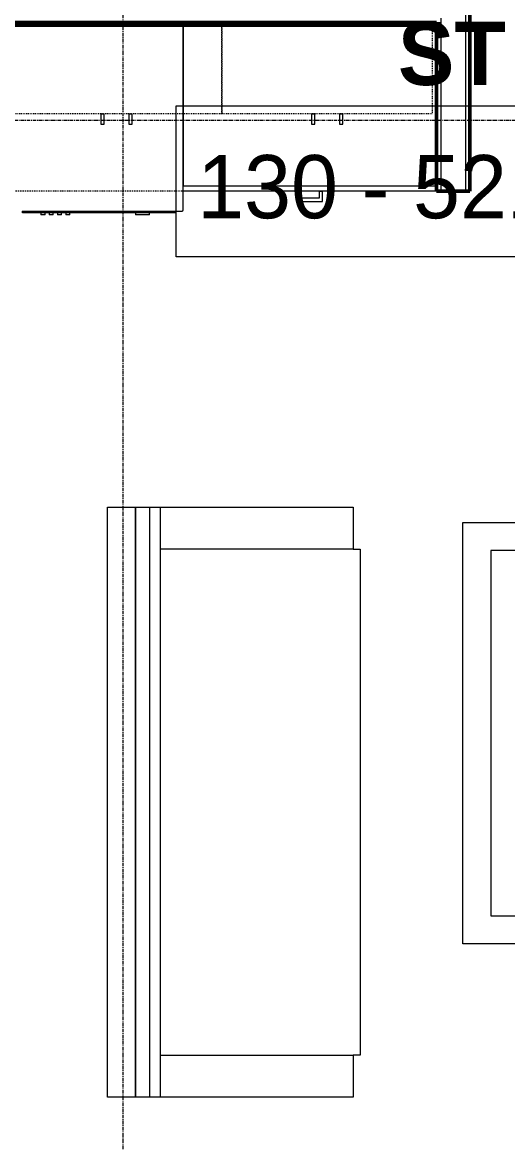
# Model space of a CAD drawing. Header units: inches. Extents: x -4266 to -1814, y 9706 to 12441.
# Drawn here: x -2841.7 to -2772.5, y 10021.7 to 10181.2 of the extents above; entities that cross this region are included whole.
import ezdxf

# ---------------------------------------------------------------- set-up
doc = ezdxf.new("R2010")
doc.units = ezdxf.units.IN
doc.header["$MEASUREMENT"] = 0
doc.linetypes.add('Dash', pattern=[0.25, 0.125, -0.125])
doc.linetypes.add('Grid Line 1_2_', pattern=[0.875, 0.5, -0.125, 0.125, -0.125])
for name, color, linetype, lineweight in [('A-AREA-IDEN', 2, 'Continuous', 9), ('A-WALL-3', 250, 'Continuous', 50), ('A-WALL-4', 10, 'Continuous', 13), ('I-FURN', 30, 'Continuous', 9), ('I-FURN-1', 7, 'Continuous', 9), ('Q-CASE-2', 7, 'Continuous', 9), ('Q-CASE-4', 7, 'Dash', 9), ('Q-CASE-HDLN-1', 7, 'Dash', 9), ('Q-SPCQ-2', 7, 'Continuous', 9), ('S-GRID-1', 1, 'Grid Line 1_2_', 9)]:
    doc.layers.add(name, color=color, linetype=linetype, lineweight=lineweight)
doc.styles.add('Century Gothic', font='ufonts.com_century-gothic.ttf', dxfattribs={"height": 9})
doc.styles.add('Century Gothic_B', font='GOTHICB.TTF', dxfattribs={"height": 9})

msp = doc.modelspace()

# ---------------------------------------------------------------- linework, layer by layer
at = {"layer": 'A-AREA-IDEN', "flags": 128}
msp.add_lwpolyline([(-2819.79638, 10169.28047), (-2744.29087, 10169.28047), (-2744.29087, 10147.78441), (-2819.79638, 10147.78441)], close=True, dxfattribs=at)
at = {"layer": 'A-WALL-3'}
for p, q in [((-2777.93764, 10157.1644), (-2777.93764, 10265.56899)), ((-2907.90295, 10181.1644), (-2782.68764, 10181.1644)), ((-2782.68764, 10181.1644), (-2907.90295, 10181.1644)), ((-2907.90295, 10180.7894), (-2782.68764, 10180.7894)), ((-2782.68764, 10180.7894), (-2782.68764, 10157.1644)), ((-2782.68764, 10157.1644), (-2777.93764, 10157.1644))]:
    msp.add_line(p, q, dxfattribs=at)
at = {"layer": 'A-WALL-4'}
for p, q in [((-2778.56264, 10264.94399), (-2778.56264, 10157.1644)), ((-2782.68764, 10181.1644), (-2782.06264, 10181.1644)), ((-2782.06264, 10181.7894), (-2782.06264, 10181.1644)), ((-2782.06264, 10181.1644), (-2782.06264, 10180.7894)), ((-2782.06264, 10181.1644), (-2782.06264, 10180.7894)), ((-2782.68764, 10180.7894), (-2782.06264, 10180.7894)), ((-2782.06264, 10180.7894), (-2782.06264, 10157.1644))]:
    msp.add_line(p, q, dxfattribs=at)
at = {"layer": 'I-FURN'}
for p, q in [((-2825.55659, 10112.1644), (-2825.55659, 10028.1644)), ((-2825.55659, 10112.1644), (-2822.05659, 10112.1644)), ((-2825.55659, 10028.1644), (-2825.55659, 10112.1644)), ((-2823.55659, 10112.1644), (-2823.55659, 10028.1644)), ((-2822.05659, 10112.1644), (-2794.55659, 10112.1644)), ((-2822.05659, 10112.1644), (-2822.05659, 10028.1644)), ((-2794.55659, 10112.1644), (-2794.55659, 10106.1644)), ((-2794.55659, 10106.1644), (-2822.05659, 10106.1644)), ((-2794.55659, 10106.1644), (-2793.55659, 10106.1644)), ((-2793.55659, 10106.1644), (-2793.55659, 10034.1644)), ((-2822.05659, 10034.1644), (-2794.55659, 10034.1644)), ((-2793.55659, 10034.1644), (-2794.55659, 10034.1644)), ((-2794.55659, 10034.1644), (-2794.55659, 10028.1644)), ((-2822.05659, 10028.1644), (-2825.55659, 10028.1644)), ((-2794.55659, 10028.1644), (-2822.05659, 10028.1644))]:
    msp.add_line(p, q, dxfattribs=at)
at = {"layer": 'I-FURN-1'}
for p, q in [((-2829.55659, 10112.1644), (-2825.55659, 10112.1644)), ((-2829.55659, 10028.1644), (-2829.55659, 10112.1644)), ((-2778.91264, 10109.9894), (-2748.91264, 10109.9894)), ((-2778.91264, 10049.9894), (-2778.91264, 10109.9894)), ((-2752.91264, 10105.9894), (-2774.91264, 10105.9894)), ((-2774.91264, 10105.9894), (-2774.91264, 10053.9894)), ((-2774.91264, 10053.9894), (-2752.91264, 10053.9894)), ((-2748.91264, 10049.9894), (-2778.91264, 10049.9894)), ((-2825.55659, 10028.1644), (-2829.55659, 10028.1644))]:
    msp.add_line(p, q, dxfattribs=at)
at = {"layer": 'Q-CASE-2'}
for p, q in [((-2818.77654, 10180.7894), (-2818.77654, 10157.9144)), ((-2782.77654, 10157.9144), (-2782.77654, 10180.7894)), ((-2830.51499, 10168.1644), (-2830.02654, 10168.1644)), ((-2830.51499, 10168.1644), (-2830.51499, 10166.66514)), ((-2830.02654, 10166.66514), (-2830.02654, 10168.1644)), ((-2826.51499, 10168.1644), (-2826.02654, 10168.1644)), ((-2826.51499, 10168.1644), (-2826.51499, 10166.66514)), ((-2826.02654, 10166.66514), (-2826.02654, 10168.1644)), ((-2800.51499, 10168.1644), (-2800.02654, 10168.1644)), ((-2800.51499, 10168.1644), (-2800.51499, 10166.66514)), ((-2800.02654, 10166.66514), (-2800.02654, 10168.1644)), ((-2796.51499, 10168.1644), (-2796.02654, 10168.1644)), ((-2796.51499, 10168.1644), (-2796.51499, 10166.66514)), ((-2796.02654, 10166.66514), (-2796.02654, 10168.1644)), ((-2830.51499, 10166.66514), (-2830.02654, 10166.66514)), ((-2826.51499, 10166.66514), (-2826.02654, 10166.66514)), ((-2800.51499, 10166.66514), (-2800.02654, 10166.66514)), ((-2796.51499, 10166.66514), (-2796.02654, 10166.66514)), ((-2818.77654, 10157.1644), (-2818.77654, 10157.9144)), ((-2818.77654, 10157.9144), (-2782.77654, 10157.9144)), ((-2782.77654, 10157.1644), (-2818.77654, 10157.1644)), ((-2802.65154, 10157.1644), (-2802.65154, 10155.6644)), ((-2802.15217, 10157.1644), (-2802.65154, 10157.1644)), ((-2802.15217, 10156.16377), (-2802.15217, 10157.1644)), ((-2799.40092, 10157.1644), (-2798.90154, 10157.1644)), ((-2799.40092, 10157.1644), (-2799.40092, 10156.16377)), ((-2798.90154, 10155.6644), (-2798.90154, 10157.1644)), ((-2782.77654, 10157.9144), (-2782.77654, 10157.1644)), ((-2802.65154, 10155.6644), (-2798.90154, 10155.6644)), ((-2799.40092, 10156.16377), (-2802.15217, 10156.16377))]:
    msp.add_line(p, q, dxfattribs=at)
at = {"layer": 'Q-CASE-4'}
for p, q in [((-2843.27654, 10181.1644), (-2813.27654, 10181.1644)), ((-2813.27654, 10181.1644), (-2813.27654, 10168.1644)), ((-2813.27654, 10168.1644), (-2813.27654, 10181.1644)), ((-2813.27654, 10181.1644), (-2783.27654, 10181.1644)), ((-2783.27654, 10181.1644), (-2783.27654, 10168.1644)), ((-2813.27654, 10168.1644), (-2843.27654, 10168.1644)), ((-2783.27654, 10168.1644), (-2813.27654, 10168.1644))]:
    msp.add_line(p, q, dxfattribs=at)
at = {"layer": 'Q-CASE-HDLN-1'}
msp.add_line((-2782.68764, 10157.1644), (-2918.90295, 10157.1644), dxfattribs=at)
at = {"layer": 'Q-SPCQ-2'}
for p, q in [((-2818.77654, 10154.48625), (-2818.77654, 10180.7894)), ((-2841.70469, 10154.2894), (-2818.97339, 10154.2894)), ((-2841.68361, 10154.0394), (-2841.68361, 10154.28958)), ((-2819.86949, 10154.0394), (-2841.68361, 10154.0394)), ((-2839.06044, 10154.0394), (-2839.06044, 10153.7894)), ((-2838.46988, 10153.7894), (-2839.06044, 10153.7894)), ((-2838.46988, 10153.7894), (-2838.46988, 10154.0394)), ((-2837.87933, 10154.0394), (-2837.87933, 10153.7894)), ((-2837.28878, 10153.7894), (-2837.87933, 10153.7894)), ((-2837.28878, 10153.7894), (-2837.28878, 10154.0394)), ((-2836.69823, 10154.0394), (-2836.69823, 10153.7894)), ((-2836.10768, 10153.7894), (-2836.69823, 10153.7894)), ((-2836.10768, 10153.7894), (-2836.10768, 10154.0394)), ((-2835.51713, 10154.0394), (-2835.51713, 10153.7894)), ((-2834.92658, 10153.7894), (-2835.51713, 10153.7894)), ((-2834.92658, 10153.7894), (-2834.92658, 10154.0394)), ((-2825.56909, 10154.0394), (-2825.56909, 10153.7894)), ((-2824.58484, 10153.7894), (-2825.56909, 10153.7894)), ((-2823.60058, 10153.7894), (-2824.58484, 10153.7894)), ((-2823.60058, 10153.7894), (-2823.60058, 10154.0394)), ((-2819.86949, 10154.0394), (-2819.86949, 10154.2894))]:
    msp.add_line(p, q, dxfattribs=at)
for start in [270, 285]:
    msp.add_arc((-2818.97339, 10154.48625), 0.19685, start, 0, dxfattribs=at)
at = {"layer": 'S-GRID-1'}
for p, q in [((-2827.32374, 9836.17969), (-2827.32374, 12376.79045)), ((-1814.20638, 10167.1894), (-4168.71446, 10167.1894))]:
    msp.add_line(p, q, dxfattribs=at)

# ---------------------------------------------------------------- texts
at = {"layer": 'A-AREA-IDEN', "char_height": 9, "attachment_point": 1}
for s, insert, width, style in [('ST', (-2788.16646, 10181.24862), 14.544, 'Century Gothic_B'), ('130 - 521 SF', (-2816.79638, 10162.28047), 83.931, 'Century Gothic')]:
    msp.add_mtext(s, dxfattribs=dict(at, insert=insert, width=width, style=style))

doc.saveas('drawing.dxf')
